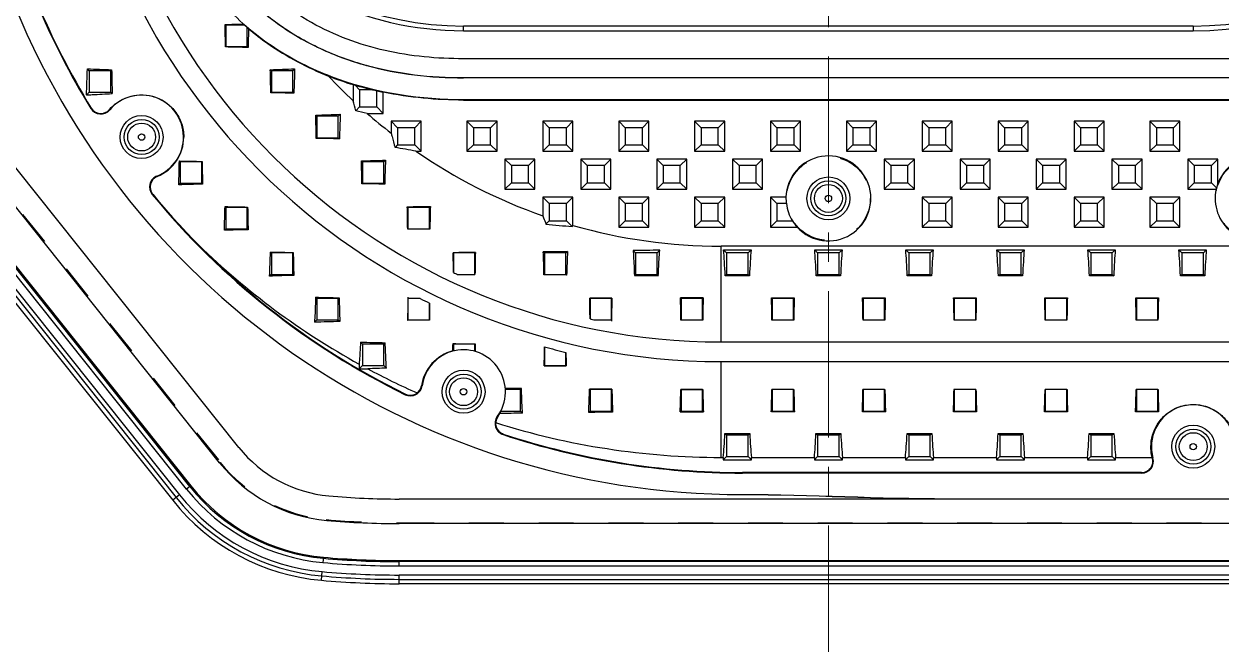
# Model space of a CAD drawing. Header units: millimetres. Extents: x -1495 to -116, y -3881 to 1305.
# Drawn here: x -683.4 to -627.4, y -1649.5 to -1620.5 of the extents above; entities that cross this region are included whole.
import ezdxf

# ---------------------------------------------------------------- set-up
doc = ezdxf.new("R2010")
doc.units = ezdxf.units.MM
doc.header["$LTSCALE"] = 16.335
doc.linetypes.add('CENTER', pattern=[0.6, 0.375, -0.075, 0.075, -0.075])
doc.linetypes.add('HIDDEN', pattern=[0.2, 0.1, -0.1])
doc.layers.get('0').update_dxf_attribs({"linetype": 'CONTINUOUS'})
doc.layers.add('center', color=1, linetype='CENTER', lineweight=9)
doc.layers.add('DEFAULT_2', color=8, linetype='HIDDEN')

msp = doc.modelspace()

# ---------------------------------------------------------------- linework, layer by layer
at = {"color": 7, "linetype": 'Continuous'}
for p, q in [((-673.962, -1620.558), (-673.993, -1620.527)), ((-673.962, -1620.558), (-673.962, -1621.563)), ((-673.079, -1620.558), (-673.962, -1620.558)), ((-628.659, -1620.6), (-662.829, -1620.6)), ((-628.659, -1620.6), (-628.659, -1620.801)), ((-672.957, -1621.563), (-672.957, -1620.663)), ((-662.829, -1620.82), (-662.829, -1620.801)), ((-662.829, -1620.82), (-628.659, -1620.82)), ((-673.962, -1621.563), (-673.979, -1621.58)), ((-673.962, -1621.563), (-672.957, -1621.563)), ((-672.957, -1621.563), (-672.917, -1621.603)), ((-662.829, -1622.131), (-662.829, -1622.124)), ((-610.409, -1622.131), (-662.829, -1622.131)), ((-680.358, -1622.69), (-680.446, -1622.602)), ((-680.358, -1622.69), (-680.358, -1623.695)), ((-679.353, -1622.69), (-680.358, -1622.69)), ((-679.353, -1622.69), (-679.307, -1622.645)), ((-679.353, -1623.695), (-679.353, -1622.69)), ((-671.83, -1622.69), (-671.877, -1622.643)), ((-671.83, -1622.69), (-671.83, -1623.695)), ((-670.825, -1622.69), (-671.83, -1622.69)), ((-670.825, -1622.69), (-670.738, -1622.603)), ((-670.825, -1623.695), (-670.825, -1622.69)), ((-667.997, -1623.341), (-667.997, -1624.097)), ((-667.696, -1623.58), (-667.91, -1623.365)), ((-662.829, -1623.031), (-662.829, -1623.024)), ((-611.925, -1623.031), (-662.829, -1623.031)), ((-690.97, -1623.938), (-676.131, -1642.539)), ((-675.798, -1642.273), (-690.637, -1623.672)), ((-675.641, -1642.148), (-690.48, -1623.547)), ((-690.441, -1623.516), (-675.602, -1642.117)), ((-673.356, -1640.325), (-686.688, -1623.613)), ((-680.358, -1623.695), (-680.489, -1623.827)), ((-680.358, -1623.695), (-679.353, -1623.695)), ((-679.353, -1623.695), (-679.284, -1623.764)), ((-671.83, -1623.695), (-671.856, -1623.721)), ((-671.83, -1623.695), (-670.825, -1623.695)), ((-670.825, -1623.695), (-670.773, -1623.747)), ((-667.696, -1623.58), (-667.696, -1624.384)), ((-667.086, -1623.58), (-667.696, -1623.58)), ((-666.892, -1624.384), (-666.892, -1623.625)), ((-666.59, -1624.685), (-666.59, -1623.697)), ((-691.127, -1624.063), (-676.288, -1642.664)), ((-674.25, -1641.038), (-687.581, -1624.327)), ((-680.264, -1624.44), (-680.287, -1624.454)), ((-679.413, -1624.509), (-679.397, -1624.523)), ((-667.696, -1624.384), (-667.878, -1624.566)), ((-667.696, -1624.384), (-666.892, -1624.384)), ((-666.892, -1624.384), (-666.59, -1624.685)), ((-662.829, -1624.064), (-662.829, -1624.036)), ((-662.829, -1624.036), (-613.455, -1624.036)), ((-662.829, -1624.064), (-613.455, -1624.064)), ((-669.698, -1624.822), (-669.751, -1624.769)), ((-669.698, -1624.822), (-669.698, -1625.827)), ((-668.693, -1624.822), (-669.698, -1624.822)), ((-668.693, -1624.822), (-668.601, -1624.73)), ((-668.693, -1625.827), (-668.693, -1624.822)), ((-667.347, -1624.685), (-666.59, -1624.685)), ((-666.221, -1625.055), (-666.221, -1625.612)), ((-665.919, -1625.356), (-666.221, -1625.055)), ((-664.814, -1625.055), (-666.221, -1625.055)), ((-665.115, -1625.356), (-664.814, -1625.055)), ((-664.814, -1626.462), (-664.814, -1625.055)), ((-662.668, -1625.055), (-662.668, -1626.462)), ((-662.366, -1625.356), (-662.668, -1625.055)), ((-661.261, -1625.055), (-662.668, -1625.055)), ((-661.562, -1625.356), (-661.261, -1625.055)), ((-661.261, -1626.462), (-661.261, -1625.055)), ((-659.114, -1625.055), (-659.114, -1626.462)), ((-658.813, -1625.356), (-659.114, -1625.055)), ((-657.707, -1625.055), (-659.114, -1625.055)), ((-658.009, -1625.356), (-657.707, -1625.055)), ((-657.707, -1626.462), (-657.707, -1625.055)), ((-655.561, -1625.055), (-655.561, -1626.462)), ((-654.154, -1625.055), (-655.561, -1625.055)), ((-655.26, -1625.356), (-655.561, -1625.055)), ((-654.456, -1625.356), (-654.154, -1625.055)), ((-654.154, -1626.462), (-654.154, -1625.055)), ((-652.008, -1625.055), (-652.008, -1626.462)), ((-650.601, -1625.055), (-652.008, -1625.055)), ((-651.707, -1625.356), (-652.008, -1625.055)), ((-650.903, -1625.356), (-650.601, -1625.055)), ((-650.601, -1626.462), (-650.601, -1625.055)), ((-648.455, -1625.055), (-648.455, -1626.462)), ((-647.048, -1625.055), (-648.455, -1625.055)), ((-648.153, -1625.356), (-648.455, -1625.055)), ((-647.349, -1625.356), (-647.048, -1625.055)), ((-647.048, -1626.462), (-647.048, -1625.055)), ((-644.902, -1625.055), (-644.902, -1626.462)), ((-643.495, -1625.055), (-644.902, -1625.055)), ((-644.6, -1625.356), (-644.902, -1625.055)), ((-643.796, -1625.356), (-643.495, -1625.055)), ((-643.495, -1626.462), (-643.495, -1625.055)), ((-641.348, -1625.055), (-641.348, -1626.462)), ((-639.941, -1625.055), (-641.348, -1625.055)), ((-641.047, -1625.356), (-641.348, -1625.055)), ((-640.243, -1625.356), (-639.941, -1625.055)), ((-639.941, -1626.462), (-639.941, -1625.055)), ((-637.795, -1625.055), (-637.795, -1626.462)), ((-636.388, -1625.055), (-637.795, -1625.055)), ((-637.494, -1625.356), (-637.795, -1625.055)), ((-636.69, -1625.356), (-636.388, -1625.055)), ((-636.388, -1626.462), (-636.388, -1625.055)), ((-634.242, -1625.055), (-634.242, -1626.462)), ((-632.835, -1625.055), (-634.242, -1625.055)), ((-633.94, -1625.356), (-634.242, -1625.055)), ((-633.136, -1625.356), (-632.835, -1625.055)), ((-632.835, -1626.462), (-632.835, -1625.055)), ((-630.689, -1625.055), (-630.689, -1626.462)), ((-629.282, -1625.055), (-630.689, -1625.055)), ((-630.387, -1625.356), (-630.689, -1625.055)), ((-629.583, -1625.356), (-629.282, -1625.055)), ((-629.282, -1626.462), (-629.282, -1625.055)), ((-665.919, -1625.356), (-665.919, -1626.16)), ((-665.115, -1625.356), (-665.919, -1625.356)), ((-665.115, -1626.16), (-665.115, -1625.356)), ((-662.366, -1625.356), (-662.366, -1626.16)), ((-661.562, -1625.356), (-662.366, -1625.356)), ((-661.562, -1626.16), (-661.562, -1625.356)), ((-658.813, -1625.356), (-658.813, -1626.16)), ((-658.009, -1625.356), (-658.813, -1625.356)), ((-658.009, -1626.16), (-658.009, -1625.356)), ((-655.26, -1625.356), (-655.26, -1626.16)), ((-654.456, -1625.356), (-655.26, -1625.356)), ((-654.456, -1626.16), (-654.456, -1625.356)), ((-651.707, -1625.356), (-651.707, -1626.16)), ((-650.903, -1625.356), (-651.707, -1625.356)), ((-650.903, -1626.16), (-650.903, -1625.356)), ((-648.153, -1625.356), (-648.153, -1626.16)), ((-647.349, -1625.356), (-648.153, -1625.356)), ((-647.349, -1626.16), (-647.349, -1625.356)), ((-644.6, -1625.356), (-644.6, -1626.16)), ((-643.796, -1625.356), (-644.6, -1625.356)), ((-643.796, -1626.16), (-643.796, -1625.356)), ((-641.047, -1625.356), (-641.047, -1626.16)), ((-640.243, -1625.356), (-641.047, -1625.356)), ((-640.243, -1626.16), (-640.243, -1625.356)), ((-637.494, -1625.356), (-637.494, -1626.16)), ((-636.69, -1625.356), (-637.494, -1625.356)), ((-636.69, -1626.16), (-636.69, -1625.356)), ((-633.94, -1625.356), (-633.94, -1626.16)), ((-633.136, -1625.356), (-633.94, -1625.356)), ((-633.136, -1626.16), (-633.136, -1625.356)), ((-630.387, -1625.356), (-630.387, -1626.16)), ((-629.583, -1625.356), (-630.387, -1625.356)), ((-629.583, -1626.16), (-629.583, -1625.356)), ((-669.698, -1625.827), (-669.726, -1625.855)), ((-669.698, -1625.827), (-668.693, -1625.827)), ((-668.693, -1625.827), (-668.642, -1625.878)), ((-665.919, -1626.16), (-666.039, -1626.28)), ((-665.919, -1626.16), (-665.115, -1626.16)), ((-665.115, -1626.16), (-664.814, -1626.462)), ((-662.366, -1626.16), (-662.668, -1626.462)), ((-662.366, -1626.16), (-661.562, -1626.16)), ((-661.562, -1626.16), (-661.261, -1626.462)), ((-658.813, -1626.16), (-659.114, -1626.462)), ((-658.813, -1626.16), (-658.009, -1626.16)), ((-658.009, -1626.16), (-657.707, -1626.462)), ((-655.26, -1626.16), (-655.561, -1626.462)), ((-655.26, -1626.16), (-654.456, -1626.16)), ((-654.456, -1626.16), (-654.154, -1626.462)), ((-651.707, -1626.16), (-652.008, -1626.462)), ((-651.707, -1626.16), (-650.903, -1626.16)), ((-650.903, -1626.16), (-650.601, -1626.462)), ((-648.153, -1626.16), (-648.455, -1626.462)), ((-648.153, -1626.16), (-647.349, -1626.16)), ((-647.349, -1626.16), (-647.048, -1626.462)), ((-644.6, -1626.16), (-644.902, -1626.462)), ((-644.6, -1626.16), (-643.796, -1626.16)), ((-643.796, -1626.16), (-643.495, -1626.462)), ((-641.047, -1626.16), (-641.348, -1626.462)), ((-641.047, -1626.16), (-640.243, -1626.16)), ((-640.243, -1626.16), (-639.941, -1626.462)), ((-637.494, -1626.16), (-637.795, -1626.462)), ((-637.494, -1626.16), (-636.69, -1626.16)), ((-636.69, -1626.16), (-636.388, -1626.462)), ((-633.94, -1626.16), (-634.242, -1626.462)), ((-633.94, -1626.16), (-633.136, -1626.16)), ((-633.136, -1626.16), (-632.835, -1626.462)), ((-630.387, -1626.16), (-630.689, -1626.462)), ((-630.387, -1626.16), (-629.583, -1626.16)), ((-629.583, -1626.16), (-629.282, -1626.462)), ((-665.059, -1626.462), (-664.814, -1626.462)), ((-662.668, -1626.462), (-661.261, -1626.462)), ((-659.114, -1626.462), (-657.707, -1626.462)), ((-655.561, -1626.462), (-654.154, -1626.462)), ((-652.008, -1626.462), (-650.601, -1626.462)), ((-648.455, -1626.462), (-647.048, -1626.462)), ((-644.902, -1626.462), (-643.495, -1626.462)), ((-641.348, -1626.462), (-639.941, -1626.462)), ((-637.795, -1626.462), (-636.388, -1626.462)), ((-634.242, -1626.462), (-632.835, -1626.462)), ((-630.689, -1626.462), (-629.282, -1626.462)), ((-676.094, -1626.954), (-676.135, -1626.913)), ((-676.094, -1626.954), (-676.094, -1627.959)), ((-675.089, -1626.954), (-676.094, -1626.954)), ((-675.089, -1626.954), (-675.069, -1626.935)), ((-675.089, -1627.959), (-675.089, -1626.954)), ((-667.566, -1626.954), (-667.612, -1626.908)), ((-667.566, -1626.954), (-667.566, -1627.959)), ((-666.561, -1626.954), (-667.566, -1626.954)), ((-666.561, -1626.954), (-666.485, -1626.878)), ((-666.561, -1627.959), (-666.561, -1626.954)), ((-660.891, -1626.831), (-660.891, -1628.238)), ((-660.59, -1627.133), (-660.891, -1626.831)), ((-659.484, -1626.831), (-660.891, -1626.831)), ((-660.59, -1627.133), (-660.59, -1627.937)), ((-659.786, -1627.133), (-660.59, -1627.133)), ((-659.786, -1627.133), (-659.484, -1626.831)), ((-659.786, -1627.937), (-659.786, -1627.133)), ((-659.484, -1628.238), (-659.484, -1626.831)), ((-657.338, -1626.831), (-657.338, -1628.238)), ((-657.036, -1627.133), (-657.338, -1626.831)), ((-655.931, -1626.831), (-657.338, -1626.831)), ((-657.036, -1627.133), (-657.036, -1627.937)), ((-656.232, -1627.133), (-657.036, -1627.133)), ((-656.232, -1627.133), (-655.931, -1626.831)), ((-656.232, -1627.937), (-656.232, -1627.133)), ((-655.931, -1628.238), (-655.931, -1626.831)), ((-653.785, -1626.831), (-653.785, -1628.238)), ((-652.378, -1626.831), (-653.785, -1626.831)), ((-653.483, -1627.133), (-653.785, -1626.831)), ((-653.483, -1627.133), (-653.483, -1627.937)), ((-652.679, -1627.133), (-653.483, -1627.133)), ((-652.679, -1627.133), (-652.378, -1626.831)), ((-652.679, -1627.937), (-652.679, -1627.133)), ((-652.378, -1628.238), (-652.378, -1626.831)), ((-650.231, -1626.831), (-650.231, -1628.238)), ((-648.824, -1626.831), (-650.231, -1626.831)), ((-649.93, -1627.133), (-650.231, -1626.831)), ((-649.93, -1627.133), (-649.93, -1627.937)), ((-649.126, -1627.133), (-649.93, -1627.133)), ((-649.126, -1627.133), (-648.824, -1626.831)), ((-649.126, -1627.937), (-649.126, -1627.133)), ((-648.824, -1628.238), (-648.824, -1626.831)), ((-643.125, -1626.831), (-643.125, -1628.238)), ((-641.718, -1626.831), (-643.125, -1626.831)), ((-642.824, -1627.133), (-643.125, -1626.831)), ((-642.824, -1627.133), (-642.824, -1627.937)), ((-642.02, -1627.133), (-642.824, -1627.133)), ((-642.02, -1627.133), (-641.718, -1626.831)), ((-642.02, -1627.937), (-642.02, -1627.133)), ((-641.718, -1628.238), (-641.718, -1626.831)), ((-639.572, -1626.831), (-639.572, -1628.238)), ((-638.165, -1626.831), (-639.572, -1626.831)), ((-639.27, -1627.133), (-639.572, -1626.831)), ((-639.27, -1627.133), (-639.27, -1627.937)), ((-638.466, -1627.133), (-639.27, -1627.133)), ((-638.466, -1627.133), (-638.165, -1626.831)), ((-638.466, -1627.937), (-638.466, -1627.133)), ((-638.165, -1628.238), (-638.165, -1626.831)), ((-636.019, -1626.831), (-636.019, -1628.238)), ((-634.612, -1626.831), (-636.019, -1626.831)), ((-635.717, -1627.133), (-636.019, -1626.831)), ((-635.717, -1627.133), (-635.717, -1627.937)), ((-634.913, -1627.133), (-635.717, -1627.133)), ((-634.913, -1627.133), (-634.612, -1626.831)), ((-634.913, -1627.937), (-634.913, -1627.133)), ((-634.612, -1628.238), (-634.612, -1626.831)), ((-632.465, -1626.831), (-632.465, -1628.238)), ((-631.058, -1626.831), (-632.465, -1626.831)), ((-632.164, -1627.133), (-632.465, -1626.831)), ((-632.164, -1627.133), (-632.164, -1627.937)), ((-631.36, -1627.133), (-632.164, -1627.133)), ((-631.36, -1627.133), (-631.058, -1626.831)), ((-631.36, -1627.937), (-631.36, -1627.133)), ((-631.058, -1628.238), (-631.058, -1626.831)), ((-628.912, -1626.831), (-628.912, -1628.238)), ((-627.505, -1626.831), (-628.912, -1626.831)), ((-628.611, -1627.133), (-628.912, -1626.831)), ((-628.611, -1627.133), (-628.611, -1627.937)), ((-627.807, -1627.133), (-628.611, -1627.133)), ((-627.807, -1627.133), (-627.505, -1626.831)), ((-627.807, -1627.937), (-627.807, -1627.133)), ((-627.505, -1627.964), (-627.505, -1626.831)), ((-677.186, -1627.619), (-677.178, -1627.638)), ((-677.409, -1628.483), (-677.388, -1628.465)), ((-676.094, -1627.959), (-676.165, -1628.03)), ((-676.094, -1627.959), (-675.089, -1627.959)), ((-675.089, -1627.959), (-675.051, -1627.997)), ((-667.566, -1627.959), (-667.588, -1627.981)), ((-667.566, -1627.959), (-666.561, -1627.959)), ((-666.561, -1627.959), (-666.522, -1627.998)), ((-660.59, -1627.937), (-660.891, -1628.238)), ((-660.891, -1628.238), (-659.484, -1628.238)), ((-660.59, -1627.937), (-659.786, -1627.937)), ((-659.786, -1627.937), (-659.484, -1628.238)), ((-657.036, -1627.937), (-657.338, -1628.238)), ((-657.338, -1628.238), (-655.931, -1628.238)), ((-657.036, -1627.937), (-656.232, -1627.937)), ((-656.232, -1627.937), (-655.931, -1628.238)), ((-653.483, -1627.937), (-653.785, -1628.238)), ((-653.785, -1628.238), (-652.378, -1628.238)), ((-653.483, -1627.937), (-652.679, -1627.937)), ((-652.679, -1627.937), (-652.378, -1628.238)), ((-649.93, -1627.937), (-650.231, -1628.238)), ((-650.231, -1628.238), (-648.824, -1628.238)), ((-649.93, -1627.937), (-649.126, -1627.937)), ((-649.126, -1627.937), (-648.824, -1628.238)), ((-642.824, -1627.937), (-643.125, -1628.238)), ((-643.125, -1628.238), (-641.718, -1628.238)), ((-642.824, -1627.937), (-642.02, -1627.937)), ((-642.02, -1627.937), (-641.718, -1628.238)), ((-639.27, -1627.937), (-639.572, -1628.238)), ((-639.572, -1628.238), (-638.165, -1628.238)), ((-639.27, -1627.937), (-638.466, -1627.937)), ((-638.466, -1627.937), (-638.165, -1628.238)), ((-635.717, -1627.937), (-636.019, -1628.238)), ((-636.019, -1628.238), (-634.612, -1628.238)), ((-635.717, -1627.937), (-634.913, -1627.937)), ((-634.913, -1627.937), (-634.612, -1628.238)), ((-632.164, -1627.937), (-632.465, -1628.238)), ((-632.465, -1628.238), (-631.058, -1628.238)), ((-632.164, -1627.937), (-631.36, -1627.937)), ((-631.36, -1627.937), (-631.058, -1628.238)), ((-628.611, -1627.937), (-628.912, -1628.238)), ((-628.912, -1628.238), (-627.587, -1628.238)), ((-628.611, -1627.937), (-627.807, -1627.937)), ((-627.807, -1627.937), (-627.57, -1628.174)), ((-664.429, -1629.086), (-664.38, -1629.037)), ((-659.114, -1628.608), (-659.114, -1629.481)), ((-658.813, -1628.909), (-659.114, -1628.608)), ((-657.707, -1628.608), (-659.114, -1628.608)), ((-658.813, -1628.909), (-658.813, -1629.713)), ((-658.009, -1628.909), (-658.813, -1628.909)), ((-658.009, -1628.909), (-657.707, -1628.608)), ((-658.009, -1629.713), (-658.009, -1628.909)), ((-657.707, -1629.929), (-657.707, -1628.608)), ((-655.561, -1628.608), (-655.561, -1630.015)), ((-655.26, -1628.909), (-655.561, -1628.608)), ((-654.154, -1628.608), (-655.561, -1628.608)), ((-655.26, -1628.909), (-655.26, -1629.713)), ((-654.456, -1628.909), (-655.26, -1628.909)), ((-654.456, -1628.909), (-654.154, -1628.608)), ((-654.456, -1629.713), (-654.456, -1628.909)), ((-654.154, -1630.015), (-654.154, -1628.608)), ((-652.008, -1628.608), (-652.008, -1630.015)), ((-650.601, -1628.608), (-652.008, -1628.608)), ((-651.707, -1628.909), (-652.008, -1628.608)), ((-651.707, -1628.909), (-651.707, -1629.713)), ((-650.903, -1628.909), (-651.707, -1628.909)), ((-650.903, -1628.909), (-650.601, -1628.608)), ((-650.903, -1629.713), (-650.903, -1628.909)), ((-650.601, -1630.015), (-650.601, -1628.608)), ((-648.455, -1628.608), (-648.455, -1630.015)), ((-647.732, -1628.608), (-648.455, -1628.608)), ((-648.153, -1628.909), (-648.455, -1628.608)), ((-648.153, -1628.909), (-648.153, -1629.713)), ((-647.711, -1628.909), (-648.153, -1628.909)), ((-641.348, -1628.608), (-641.348, -1630.015)), ((-639.941, -1628.608), (-641.348, -1628.608)), ((-641.047, -1628.909), (-641.348, -1628.608)), ((-641.047, -1628.909), (-641.047, -1629.713)), ((-640.243, -1628.909), (-641.047, -1628.909)), ((-640.243, -1628.909), (-639.941, -1628.608)), ((-640.243, -1629.713), (-640.243, -1628.909)), ((-639.941, -1630.015), (-639.941, -1628.608)), ((-637.795, -1628.608), (-637.795, -1630.015)), ((-636.388, -1628.608), (-637.795, -1628.608)), ((-637.494, -1628.909), (-637.795, -1628.608)), ((-637.494, -1628.909), (-637.494, -1629.713)), ((-636.69, -1628.909), (-637.494, -1628.909)), ((-636.69, -1628.909), (-636.388, -1628.608)), ((-636.69, -1629.713), (-636.69, -1628.909)), ((-636.388, -1630.015), (-636.388, -1628.608)), ((-634.242, -1628.608), (-634.242, -1630.015)), ((-632.835, -1628.608), (-634.242, -1628.608)), ((-633.94, -1628.909), (-634.242, -1628.608)), ((-633.94, -1628.909), (-633.94, -1629.713)), ((-633.136, -1628.909), (-633.94, -1628.909)), ((-633.136, -1628.909), (-632.835, -1628.608)), ((-633.136, -1629.713), (-633.136, -1628.909)), ((-632.835, -1630.015), (-632.835, -1628.608)), ((-630.689, -1628.608), (-630.689, -1630.015)), ((-629.282, -1628.608), (-630.689, -1628.608)), ((-630.387, -1628.909), (-630.689, -1628.608)), ((-630.387, -1628.909), (-630.387, -1629.713)), ((-629.583, -1628.909), (-630.387, -1628.909)), ((-629.583, -1628.909), (-629.282, -1628.608)), ((-629.583, -1629.713), (-629.583, -1628.909)), ((-629.282, -1630.015), (-629.282, -1628.608)), ((-687.004, -1629.563), (-676.449, -1642.793)), ((-673.962, -1629.086), (-673.999, -1629.049)), ((-673.962, -1629.086), (-673.962, -1630.091)), ((-672.957, -1629.086), (-673.962, -1629.086)), ((-672.957, -1629.086), (-672.939, -1629.068)), ((-672.957, -1630.091), (-672.957, -1629.086)), ((-665.434, -1629.086), (-665.464, -1629.056)), ((-665.434, -1629.086), (-665.434, -1630.091)), ((-664.429, -1629.086), (-665.434, -1629.086)), ((-664.429, -1630.091), (-664.429, -1629.086)), ((-673.962, -1630.091), (-674.03, -1630.159)), ((-673.962, -1630.091), (-672.957, -1630.091)), ((-672.957, -1630.091), (-672.918, -1630.129)), ((-665.434, -1630.091), (-665.444, -1630.101)), ((-665.434, -1630.091), (-664.429, -1630.091)), ((-664.429, -1630.091), (-664.409, -1630.111)), ((-658.813, -1629.713), (-658.971, -1629.872)), ((-658.813, -1629.713), (-658.009, -1629.713)), ((-658.009, -1629.713), (-657.737, -1629.985)), ((-655.26, -1629.713), (-655.561, -1630.015)), ((-655.561, -1630.015), (-654.154, -1630.015)), ((-655.26, -1629.713), (-654.456, -1629.713)), ((-654.456, -1629.713), (-654.154, -1630.015)), ((-651.707, -1629.713), (-652.008, -1630.015)), ((-652.008, -1630.015), (-650.601, -1630.015)), ((-651.707, -1629.713), (-650.903, -1629.713)), ((-650.903, -1629.713), (-650.601, -1630.015)), ((-648.153, -1629.713), (-648.455, -1630.015)), ((-648.455, -1630.015), (-647.206, -1630.015)), ((-648.153, -1629.713), (-647.427, -1629.713)), ((-641.047, -1629.713), (-641.348, -1630.015)), ((-641.348, -1630.015), (-639.941, -1630.015)), ((-641.047, -1629.713), (-640.243, -1629.713)), ((-640.243, -1629.713), (-639.941, -1630.015)), ((-637.494, -1629.713), (-637.795, -1630.015)), ((-637.795, -1630.015), (-636.388, -1630.015)), ((-637.494, -1629.713), (-636.69, -1629.713)), ((-636.69, -1629.713), (-636.388, -1630.015)), ((-633.94, -1629.713), (-634.242, -1630.015)), ((-634.242, -1630.015), (-632.835, -1630.015)), ((-633.94, -1629.713), (-633.136, -1629.713)), ((-633.136, -1629.713), (-632.835, -1630.015)), ((-630.387, -1629.713), (-630.689, -1630.015)), ((-630.689, -1630.015), (-629.282, -1630.015)), ((-630.387, -1629.713), (-629.583, -1629.713)), ((-629.583, -1629.713), (-629.282, -1630.015)), ((-671.83, -1631.218), (-671.872, -1631.176)), ((-671.83, -1631.218), (-671.83, -1632.223)), ((-670.825, -1631.218), (-671.83, -1631.218)), ((-670.825, -1631.218), (-670.802, -1631.195)), ((-670.825, -1632.223), (-670.825, -1631.218)), ((-663.302, -1631.218), (-663.313, -1631.207)), ((-663.302, -1631.218), (-663.302, -1632.135)), ((-662.297, -1631.218), (-663.302, -1631.218)), ((-662.297, -1631.218), (-662.277, -1631.198)), ((-662.297, -1632.223), (-662.297, -1631.218)), ((-657.96, -1631.145), (-659.096, -1631.16)), ((-659.038, -1631.218), (-659.096, -1631.16)), ((-659.038, -1631.218), (-659.038, -1632.223)), ((-658.033, -1631.218), (-659.038, -1631.218)), ((-658.033, -1631.218), (-657.96, -1631.145)), ((-658.033, -1632.223), (-658.033, -1631.218)), ((-654.774, -1631.218), (-654.887, -1631.105)), ((-654.774, -1631.218), (-654.774, -1632.223)), ((-653.769, -1631.218), (-654.774, -1631.218)), ((-653.769, -1631.218), (-653.644, -1631.092)), ((-653.769, -1632.223), (-653.769, -1631.218)), ((-650.769, -1635.387), (-650.769, -1630.903)), ((-620.756, -1630.903), (-650.769, -1630.903)), ((-650.65, -1631.078), (-649.366, -1631.078)), ((-650.511, -1631.218), (-650.65, -1631.078)), ((-650.511, -1631.218), (-650.511, -1632.223)), ((-649.506, -1631.218), (-650.511, -1631.218)), ((-649.506, -1631.218), (-649.366, -1631.078)), ((-649.506, -1632.223), (-649.506, -1631.218)), ((-646.386, -1631.078), (-645.102, -1631.078)), ((-646.247, -1631.218), (-646.386, -1631.078)), ((-646.247, -1631.218), (-646.247, -1632.223)), ((-645.242, -1631.218), (-646.247, -1631.218)), ((-645.242, -1631.218), (-645.102, -1631.078)), ((-645.242, -1632.223), (-645.242, -1631.218)), ((-642.122, -1631.078), (-640.838, -1631.078)), ((-641.983, -1631.218), (-642.122, -1631.078)), ((-641.983, -1631.218), (-641.983, -1632.223)), ((-640.978, -1631.218), (-641.983, -1631.218)), ((-640.978, -1631.218), (-640.838, -1631.078)), ((-640.978, -1632.223), (-640.978, -1631.218)), ((-637.858, -1631.078), (-636.574, -1631.078)), ((-637.719, -1631.218), (-637.858, -1631.078)), ((-637.719, -1631.218), (-637.719, -1632.223)), ((-636.714, -1631.218), (-637.719, -1631.218)), ((-636.714, -1631.218), (-636.574, -1631.078)), ((-636.714, -1632.223), (-636.714, -1631.218)), ((-633.595, -1631.078), (-632.311, -1631.078)), ((-633.455, -1631.218), (-633.595, -1631.078)), ((-633.455, -1631.218), (-633.455, -1632.223)), ((-632.45, -1631.218), (-633.455, -1631.218)), ((-632.45, -1631.218), (-632.311, -1631.078)), ((-632.45, -1632.223), (-632.45, -1631.218)), ((-629.331, -1631.078), (-628.047, -1631.078)), ((-629.191, -1631.218), (-629.331, -1631.078)), ((-629.191, -1631.218), (-629.191, -1632.223)), ((-628.186, -1631.218), (-629.191, -1631.218)), ((-628.186, -1631.218), (-628.047, -1631.078)), ((-628.186, -1632.223), (-628.186, -1631.218)), ((-671.83, -1632.223), (-671.909, -1632.302)), ((-671.83, -1632.223), (-670.825, -1632.223)), ((-670.825, -1632.223), (-670.777, -1632.271)), ((-663.116, -1632.223), (-662.297, -1632.223)), ((-662.297, -1632.223), (-662.294, -1632.226)), ((-659.038, -1632.223), (-659.062, -1632.247)), ((-658.001, -1632.255), (-659.062, -1632.247)), ((-659.038, -1632.223), (-658.033, -1632.223)), ((-658.033, -1632.223), (-658.001, -1632.255)), ((-654.774, -1632.223), (-654.828, -1632.276)), ((-654.774, -1632.223), (-653.769, -1632.223)), ((-653.769, -1632.223), (-653.71, -1632.282)), ((-650.511, -1632.223), (-650.576, -1632.289)), ((-649.44, -1632.289), (-650.576, -1632.289)), ((-650.511, -1632.223), (-649.506, -1632.223)), ((-649.506, -1632.223), (-649.44, -1632.289)), ((-646.247, -1632.223), (-646.313, -1632.289)), ((-645.176, -1632.289), (-646.313, -1632.289)), ((-646.247, -1632.223), (-645.242, -1632.223)), ((-645.242, -1632.223), (-645.176, -1632.289)), ((-641.983, -1632.223), (-642.049, -1632.289)), ((-640.912, -1632.289), (-642.049, -1632.289)), ((-641.983, -1632.223), (-640.978, -1632.223)), ((-640.978, -1632.223), (-640.912, -1632.289)), ((-637.719, -1632.223), (-637.785, -1632.289)), ((-636.648, -1632.289), (-637.785, -1632.289)), ((-637.719, -1632.223), (-636.714, -1632.223)), ((-636.714, -1632.223), (-636.648, -1632.289)), ((-633.455, -1632.223), (-633.521, -1632.289)), ((-632.384, -1632.289), (-633.521, -1632.289)), ((-633.455, -1632.223), (-632.45, -1632.223)), ((-632.45, -1632.223), (-632.384, -1632.289)), ((-629.191, -1632.223), (-629.257, -1632.289)), ((-628.12, -1632.289), (-629.257, -1632.289)), ((-629.191, -1632.223), (-628.186, -1632.223)), ((-628.186, -1632.223), (-628.12, -1632.289)), ((-669.698, -1633.35), (-669.755, -1633.293)), ((-669.698, -1633.35), (-669.698, -1634.355)), ((-668.693, -1633.35), (-669.698, -1633.35)), ((-668.693, -1633.35), (-668.657, -1633.314)), ((-668.693, -1634.355), (-668.693, -1633.35)), ((-665.434, -1633.35), (-665.434, -1634.355)), ((-664.86, -1633.35), (-665.434, -1633.35)), ((-655.884, -1633.332), (-656.919, -1633.337)), ((-656.906, -1633.35), (-656.919, -1633.337)), ((-656.906, -1633.35), (-656.906, -1634.304)), ((-655.901, -1633.35), (-656.906, -1633.35)), ((-655.901, -1633.35), (-655.884, -1633.332)), ((-655.901, -1634.355), (-655.901, -1633.35)), ((-652.642, -1633.35), (-652.67, -1633.322)), ((-652.642, -1633.35), (-652.642, -1634.355)), ((-651.637, -1633.35), (-652.642, -1633.35)), ((-651.637, -1633.35), (-651.609, -1633.321)), ((-651.637, -1634.355), (-651.637, -1633.35)), ((-648.408, -1633.321), (-647.344, -1633.321)), ((-648.379, -1633.35), (-648.408, -1633.321)), ((-648.379, -1633.35), (-648.379, -1634.355)), ((-647.374, -1633.35), (-648.379, -1633.35)), ((-647.374, -1633.35), (-647.344, -1633.321)), ((-647.374, -1634.355), (-647.374, -1633.35)), ((-644.144, -1633.321), (-643.081, -1633.321)), ((-644.115, -1633.35), (-644.144, -1633.321)), ((-644.115, -1633.35), (-644.115, -1634.355)), ((-643.11, -1633.35), (-644.115, -1633.35)), ((-643.11, -1633.35), (-643.081, -1633.321)), ((-643.11, -1634.355), (-643.11, -1633.35)), ((-639.88, -1633.321), (-638.817, -1633.321)), ((-639.851, -1633.35), (-639.88, -1633.321)), ((-639.851, -1633.35), (-639.851, -1634.355)), ((-638.846, -1633.35), (-639.851, -1633.35)), ((-638.846, -1633.35), (-638.817, -1633.321)), ((-638.846, -1634.355), (-638.846, -1633.35)), ((-635.616, -1633.321), (-634.553, -1633.321)), ((-635.587, -1633.35), (-635.616, -1633.321)), ((-635.587, -1633.35), (-635.587, -1634.355)), ((-634.582, -1633.35), (-635.587, -1633.35)), ((-634.582, -1633.35), (-634.553, -1633.321)), ((-634.582, -1634.355), (-634.582, -1633.35)), ((-631.352, -1633.321), (-630.289, -1633.321)), ((-631.323, -1633.35), (-631.352, -1633.321)), ((-631.323, -1633.35), (-631.323, -1634.355)), ((-630.318, -1633.35), (-631.323, -1633.35)), ((-630.318, -1633.35), (-630.289, -1633.321)), ((-630.318, -1634.355), (-630.318, -1633.35)), ((-664.429, -1634.355), (-664.429, -1633.565)), ((-669.698, -1634.355), (-669.807, -1634.464)), ((-669.698, -1634.355), (-668.693, -1634.355)), ((-668.693, -1634.355), (-668.621, -1634.426)), ((-665.434, -1634.355), (-665.452, -1634.373)), ((-665.434, -1634.355), (-664.429, -1634.355)), ((-664.429, -1634.355), (-664.42, -1634.364)), ((-656.666, -1634.355), (-655.901, -1634.355)), ((-652.642, -1634.355), (-652.649, -1634.361)), ((-651.631, -1634.362), (-652.649, -1634.361)), ((-652.642, -1634.355), (-651.637, -1634.355)), ((-651.637, -1634.355), (-651.631, -1634.362)), ((-648.379, -1634.355), (-648.386, -1634.362)), ((-647.366, -1634.362), (-648.386, -1634.362)), ((-647.374, -1634.355), (-647.366, -1634.362)), ((-644.115, -1634.355), (-644.122, -1634.362)), ((-643.103, -1634.362), (-644.122, -1634.362)), ((-643.11, -1634.355), (-643.103, -1634.362)), ((-639.851, -1634.355), (-639.858, -1634.362)), ((-638.839, -1634.362), (-639.858, -1634.362)), ((-638.846, -1634.355), (-638.839, -1634.362)), ((-635.587, -1634.355), (-635.594, -1634.362)), ((-634.575, -1634.362), (-635.594, -1634.362)), ((-634.582, -1634.355), (-634.575, -1634.362)), ((-631.323, -1634.355), (-631.33, -1634.362)), ((-630.311, -1634.362), (-631.33, -1634.362)), ((-630.318, -1634.355), (-630.311, -1634.362)), ((-667.566, -1635.482), (-667.655, -1635.393)), ((-667.566, -1635.482), (-667.566, -1636.487)), ((-666.561, -1635.482), (-667.566, -1635.482)), ((-666.561, -1635.482), (-666.498, -1635.419)), ((-666.561, -1636.487), (-666.561, -1635.482)), ((-663.302, -1635.482), (-663.322, -1635.462)), ((-663.302, -1635.482), (-663.302, -1635.798)), ((-662.297, -1635.482), (-663.302, -1635.482)), ((-662.297, -1635.482), (-662.285, -1635.47)), ((-662.297, -1635.814), (-662.297, -1635.482)), ((-659.038, -1635.611), (-659.038, -1636.487)), ((-624.137, -1635.387), (-650.769, -1635.387)), ((-658.033, -1636.487), (-658.033, -1635.871)), ((-650.769, -1640.785), (-650.769, -1636.306)), ((-624.137, -1636.306), (-650.769, -1636.306)), ((-667.721, -1636.419), (-667.721, -1636.642)), ((-667.566, -1636.487), (-667.72, -1636.642)), ((-667.72, -1636.642), (-667.311, -1636.642)), ((-667.566, -1636.487), (-666.561, -1636.487)), ((-666.561, -1636.487), (-666.441, -1636.606)), ((-659.038, -1636.487), (-659.05, -1636.498)), ((-659.038, -1636.487), (-658.033, -1636.487)), ((-658.033, -1636.487), (-658.026, -1636.494)), ((-664.794, -1637.43), (-664.771, -1637.434)), ((-665.547, -1637.826), (-665.56, -1637.851)), ((-660.165, -1637.614), (-660.861, -1637.614)), ((-660.165, -1637.614), (-660.119, -1637.567)), ((-660.165, -1638.619), (-660.165, -1637.614)), ((-656.906, -1637.614), (-656.931, -1637.589)), ((-656.906, -1637.614), (-656.906, -1638.619)), ((-655.901, -1637.614), (-656.906, -1637.614)), ((-655.901, -1637.614), (-655.881, -1637.594)), ((-655.901, -1638.619), (-655.901, -1637.614)), ((-652.642, -1637.614), (-652.655, -1637.601)), ((-652.655, -1637.601), (-651.626, -1637.602)), ((-652.642, -1637.614), (-652.642, -1638.619)), ((-651.637, -1637.614), (-652.642, -1637.614)), ((-651.637, -1637.614), (-651.626, -1637.602)), ((-651.637, -1638.619), (-651.637, -1637.614)), ((-648.379, -1637.614), (-648.39, -1637.602)), ((-648.379, -1637.614), (-648.379, -1638.619)), ((-647.374, -1637.614), (-648.379, -1637.614)), ((-647.374, -1637.614), (-647.362, -1637.602)), ((-647.374, -1638.619), (-647.374, -1637.614)), ((-644.115, -1637.614), (-644.126, -1637.602)), ((-644.115, -1637.614), (-644.115, -1638.619)), ((-643.11, -1637.614), (-644.115, -1637.614)), ((-643.11, -1637.614), (-643.098, -1637.602)), ((-643.11, -1638.619), (-643.11, -1637.614)), ((-639.851, -1637.614), (-639.863, -1637.602)), ((-639.851, -1637.614), (-639.851, -1638.619)), ((-638.846, -1637.614), (-639.851, -1637.614)), ((-638.846, -1637.614), (-638.834, -1637.602)), ((-638.846, -1638.619), (-638.846, -1637.614)), ((-635.587, -1637.614), (-635.599, -1637.602)), ((-634.582, -1637.614), (-635.587, -1637.614)), ((-635.587, -1637.614), (-635.587, -1638.619)), ((-634.582, -1637.614), (-634.57, -1637.602)), ((-634.582, -1638.619), (-634.582, -1637.614)), ((-631.323, -1637.614), (-631.335, -1637.602)), ((-630.318, -1637.614), (-631.323, -1637.614)), ((-631.323, -1637.614), (-631.323, -1638.619)), ((-630.318, -1637.614), (-630.306, -1637.602)), ((-630.318, -1638.619), (-630.318, -1637.614)), ((-661.248, -1638.871), (-661.228, -1638.886)), ((-661.081, -1638.619), (-660.165, -1638.619)), ((-660.165, -1638.619), (-660.068, -1638.715)), ((-656.906, -1638.619), (-656.966, -1638.678)), ((-656.906, -1638.619), (-655.901, -1638.619)), ((-655.901, -1638.619), (-655.849, -1638.671)), ((-652.642, -1638.619), (-652.682, -1638.658)), ((-652.642, -1638.619), (-651.637, -1638.619)), ((-651.637, -1638.619), (-651.599, -1638.657)), ((-648.379, -1638.619), (-648.416, -1638.656)), ((-647.336, -1638.656), (-648.416, -1638.656)), ((-648.379, -1638.619), (-647.374, -1638.619)), ((-647.374, -1638.619), (-647.336, -1638.656)), ((-644.115, -1638.619), (-644.153, -1638.656)), ((-643.072, -1638.656), (-644.153, -1638.656)), ((-644.115, -1638.619), (-643.11, -1638.619)), ((-643.11, -1638.619), (-643.072, -1638.656)), ((-639.851, -1638.619), (-639.889, -1638.656)), ((-638.808, -1638.656), (-639.889, -1638.656)), ((-639.851, -1638.619), (-638.846, -1638.619)), ((-638.846, -1638.619), (-638.808, -1638.656)), ((-635.587, -1638.619), (-635.625, -1638.656)), ((-634.544, -1638.656), (-635.625, -1638.656)), ((-635.587, -1638.619), (-634.582, -1638.619)), ((-634.582, -1638.619), (-634.544, -1638.656)), ((-631.323, -1638.619), (-631.361, -1638.656)), ((-630.28, -1638.656), (-631.361, -1638.656)), ((-631.323, -1638.619), (-630.318, -1638.619)), ((-630.318, -1638.619), (-630.28, -1638.656)), ((-650.589, -1639.667), (-649.427, -1639.667)), ((-650.511, -1639.746), (-650.589, -1639.667)), ((-649.506, -1639.746), (-649.427, -1639.667)), ((-646.325, -1639.667), (-645.163, -1639.667)), ((-646.247, -1639.746), (-646.325, -1639.667)), ((-645.242, -1639.746), (-645.163, -1639.667)), ((-642.061, -1639.667), (-640.899, -1639.667)), ((-641.983, -1639.746), (-642.061, -1639.667)), ((-640.978, -1639.746), (-640.899, -1639.667)), ((-637.798, -1639.667), (-636.635, -1639.667)), ((-637.719, -1639.746), (-637.798, -1639.667)), ((-636.714, -1639.746), (-636.635, -1639.667)), ((-633.534, -1639.667), (-632.371, -1639.667)), ((-633.455, -1639.746), (-633.534, -1639.667)), ((-632.45, -1639.746), (-632.371, -1639.667)), ((-660.976, -1639.721), (-660.967, -1639.695)), ((-650.511, -1639.746), (-650.511, -1640.751)), ((-649.506, -1639.746), (-650.511, -1639.746)), ((-649.506, -1640.751), (-649.506, -1639.746)), ((-646.247, -1639.746), (-646.247, -1640.751)), ((-645.242, -1639.746), (-646.247, -1639.746)), ((-645.242, -1640.751), (-645.242, -1639.746)), ((-641.983, -1639.746), (-641.983, -1640.751)), ((-640.978, -1639.746), (-641.983, -1639.746)), ((-640.978, -1640.751), (-640.978, -1639.746)), ((-637.719, -1639.746), (-637.719, -1640.751)), ((-636.714, -1639.746), (-637.719, -1639.746)), ((-636.714, -1640.751), (-636.714, -1639.746)), ((-632.45, -1639.746), (-633.455, -1639.746)), ((-633.455, -1639.746), (-633.455, -1640.751)), ((-632.45, -1640.751), (-632.45, -1639.746)), ((-673.351, -1640.321), (-673.356, -1640.325)), ((-650.769, -1640.785), (-650.666, -1640.785)), ((-650.511, -1640.751), (-650.666, -1640.906)), ((-650.666, -1640.785), (-650.666, -1640.906)), ((-650.511, -1640.751), (-649.506, -1640.751)), ((-649.506, -1640.751), (-649.35, -1640.906)), ((-649.35, -1640.906), (-649.35, -1640.785)), ((-649.35, -1640.785), (-646.402, -1640.785)), ((-646.247, -1640.751), (-646.402, -1640.906)), ((-646.402, -1640.785), (-646.402, -1640.906)), ((-646.247, -1640.751), (-645.242, -1640.751)), ((-645.242, -1640.751), (-645.087, -1640.906)), ((-645.087, -1640.906), (-645.087, -1640.785)), ((-645.087, -1640.785), (-642.138, -1640.785)), ((-641.983, -1640.751), (-642.138, -1640.906)), ((-642.138, -1640.785), (-642.138, -1640.906)), ((-641.983, -1640.751), (-640.978, -1640.751)), ((-640.978, -1640.751), (-640.823, -1640.906)), ((-640.823, -1640.906), (-640.823, -1640.785)), ((-640.823, -1640.785), (-637.874, -1640.785)), ((-637.719, -1640.751), (-637.874, -1640.906)), ((-637.874, -1640.785), (-637.874, -1640.906)), ((-637.719, -1640.751), (-636.714, -1640.751)), ((-636.714, -1640.751), (-636.559, -1640.906)), ((-636.559, -1640.906), (-636.559, -1640.785)), ((-636.559, -1640.785), (-633.61, -1640.785)), ((-633.455, -1640.751), (-633.61, -1640.906)), ((-633.61, -1640.785), (-633.61, -1640.906)), ((-633.455, -1640.751), (-632.45, -1640.751)), ((-632.45, -1640.751), (-632.295, -1640.906)), ((-632.295, -1640.785), (-630.576, -1640.785)), ((-632.295, -1640.906), (-632.295, -1640.785)), ((-674.222, -1641.016), (-674.25, -1641.038)), ((-650.666, -1640.906), (-649.35, -1640.906)), ((-646.402, -1640.906), (-645.087, -1640.906)), ((-642.138, -1640.906), (-640.823, -1640.906)), ((-637.874, -1640.906), (-636.559, -1640.906)), ((-633.61, -1640.906), (-632.295, -1640.906)), ((-630.574, -1640.823), (-630.545, -1640.819)), ((-649.764, -1641.521), (-649.764, -1641.493)), ((-631.076, -1641.493), (-649.764, -1641.493)), ((-631.076, -1641.521), (-649.764, -1641.521)), ((-631.076, -1641.493), (-631.076, -1641.521)), ((-675.602, -1642.117), (-675.798, -1642.273)), ((-676.131, -1642.539), (-676.449, -1642.793)), ((-669.133, -1642.588), (-669.134, -1642.595)), ((-665.844, -1642.741), (-665.844, -1642.734)), ((-626.962, -1642.741), (-665.844, -1642.741)), ((-649.764, -1642.526), (-649.764, -1642.533)), ((-640.176, -1642.734), (-640.176, -1642.727)), ((-669.236, -1643.733), (-669.232, -1643.698)), ((-665.844, -1643.884), (-665.844, -1643.849)), ((-626.963, -1643.884), (-665.844, -1643.884)), ((-669.389, -1645.457), (-669.411, -1645.706)), ((-665.844, -1645.865), (-665.844, -1645.614)), ((-665.844, -1645.614), (-626.963, -1645.614)), ((-626.963, -1645.664), (-665.844, -1645.664)), ((-669.485, -1646.536), (-669.449, -1646.131)), ((-665.844, -1645.865), (-626.963, -1645.865)), ((-665.844, -1646.698), (-665.844, -1646.291)), ((-626.963, -1646.291), (-665.844, -1646.291)), ((-665.844, -1646.492), (-626.963, -1646.492)), ((-626.963, -1646.698), (-665.844, -1646.698))]:
    msp.add_line(p, q, dxfattribs=at)
for centre, radius in [((-677.904, -1625.794), 1.005), ((-677.904, -1625.794), 0.821), ((-677.904, -1625.794), 0.653), ((-677.904, -1625.794), 0.151), ((-645.744, -1628.666), 1.005), ((-645.744, -1628.666), 0.821), ((-645.744, -1628.666), 0.653), ((-645.744, -1628.666), 0.151), ((-662.829, -1637.711), 1.005), ((-662.829, -1637.711), 0.821), ((-662.829, -1637.711), 0.653), ((-662.829, -1637.711), 0.151), ((-628.659, -1640.283), 1.005), ((-628.659, -1640.283), 0.821), ((-628.659, -1640.283), 0.653), ((-628.659, -1640.283), 0.151)]:
    msp.add_circle(centre, radius, dxfattribs=at)
for centre, radius, start, end in [((-662.829, -1605.694), 14.906, 90, 270), ((-628.659, -1605.694), 15.127, 270, 90), ((-628.659, -1605.694), 14.906, 270, 90), ((-650.769, -1605.694), 30.607, 182.7098, 270), ((-650.769, -1605.694), 29.688, 182.7497, 270), ((-662.829, -1605.694), 15.127, 218.1534, 270), ((-649.764, -1605.694), 36.832, 200.0396, 270), ((-649.764, -1605.694), 35.827, 202.6047, 211.5757), ((-649.727, -1605.67), 35.845, 202.6178, 211.5776), ((-676.102, -1533.63), 86.922, 271.39062, 271.94467), ((-1001.039, -1625.463), 327.083, 0.68022, 0.86473), ((-664.639, -1609.301), 14.069, 232.7631, 233.1393), ((-664.69, -1610.928), 12.771, 228.9415, 229.6651), ((-663.07, -1610.867), 13.918, 224.7386, 225.0844), ((-475.118, -1625.494), 197.837, 178.61809, 178.87311), ((-676.117, -1744.711), 123.149, 88.51065, 89.00488), ((-768.016, -1620.132), 87.605, 357.58318, 358.38461), ((-677.174, -1550.572), 72.104, 267.39924, 268.3048), ((-497.073, -1619.489), 182.262, 180.992, 181.34381), ((-674.035, -1545.38), 77.294, 271.60008, 272.44489), ((-876.819, -1627.131), 204.991, 0.95316, 1.25451), ((-556.743, -1626.724), 114.069, 177.92958, 178.50426), ((-663.659, -1608.934), 15.047, 248.5762, 253.2402), ((-650.769, -1605.694), 25.209, 223.1701, 226.8883), ((-663.394, -1607.681), 16.322, 253.9358, 256.9248), ((-677.904, -1625.794), 1.961, 291.4902, 139.5851), ((-674.542, -1761.321), 137.626, 88.43105, 88.88187), ((-663.3, -1607.664), 16.36, 256.6191, 257.317), ((-662.86, -1607.417), 16.702, 256.0286, 257.092), ((-679.817, -1624.165), 0.551, 211.5757, 319.5851), ((-679.813, -1624.163), 0.529, 211.5341, 319.1648), ((-684.305, -1628.494), 16.89, 13.4468, 15.0882), ((-672.243, -1533.878), 90.925, 271.57095, 272.29571), ((-816.95, -1628.69), 147.251, 1.10306, 1.52565), ((-582.092, -1628.373), 86.586, 177.5891, 178.34897), ((-672.799, -1647.736), 23.687, 76.6928, 78.0101), ((-650.769, -1605.694), 25.209, 228.8817, 232.1971), ((-677.917, -1625.796), 1.985, 291.8517, 0.0572), ((-672.948, -1803.105), 177.279, 88.60823, 88.95861), ((-672.588, -1664.37), 38.649, 78.7655, 80.2441), ((-650.769, -1605.694), 25.209, 235.47, 250.6677), ((-645.744, -1628.666), 1.989, 222.6795, 178.33), ((-625.644, -1628.666), 1.989, 67.2681, 159.325), ((-790.825, -1624.402), 114.717, 358.18771, 358.74611), ((-672.912, -1497.453), 129.5, 268.57402, 269.04556), ((-512.921, -1624.589), 162.166, 180.82886, 181.20423), ((-670.883, -1482.345), 144.6, 271.29612, 271.74301), ((-791.59, -1630.291), 124.024, 1.0673, 1.56309), ((-582.366, -1630.243), 84.186, 177.70877, 178.47146), ((-676.984, -1628.132), 0.551, 111.4902, 219.4997), ((-676.981, -1628.129), 0.528, 111.9183, 219.5657), ((-649.764, -1605.694), 35.827, 219.4997, 243.8399), ((-649.764, -1605.694), 35.799, 219.5124, 243.8399), ((-673.003, -1715.449), 87.476, 91.34151, 92.0717), ((-671.337, -1893.361), 265.406, 88.96051, 89.19055), ((-625.644, -1628.666), 1.989, 167.5868, 0.1505), ((-669.805, -1345.491), 283.598, 270.87696, 271.09592), ((-571.173, -1632.016), 93.255, 178.16941, 178.82959), ((-645.744, -1628.666), 1.982, 187.0576, 211.9045), ((-775.947, -1626.737), 101.975, 358.07661, 358.7008), ((-670.652, -1473.81), 155.275, 268.76496, 269.15616), ((-535.56, -1626.947), 137.395, 180.88473, 181.32737), ((-783.353, -1631.813), 117.921, 0.83164, 1.33955), ((-670.69, -1733.37), 103.265, 91.23621, 91.85327), ((-669.285, -2067.241), 437.157, 89.36087, 89.49661), ((-624.763, -1263.246), 368.218, 264.66932, 264.86214), ((-655.155, -1631.334), 2.913, 151.1738, 152.4199), ((-650.769, -1605.694), 25.209, 254.0242, 270), ((-650.769, -1605.694), 35.091, 225.8108, 241.1146), ((-753.698, -1629.026), 81.855, 357.7061, 358.49474), ((-668.173, -1453.298), 177.916, 268.80893, 269.15346), ((-560.352, -1629.129), 110.47, 181.07154, 181.62979), ((-780.848, -1633.069), 117.549, 0.45491, 0.90748), ((-556.961, -1633.421), 105.339, 178.79047, 179.35012), ((-732.957, -1633.971), 73.915, 1.3364, 2.17913), ((-594.227, -1634.04), 63.799, 177.39975, 178.39707), ((-649.039, -2133.785), 502.714, 90.52479, 90.6665), ((-668.379, -1740.568), 108.324, 91.26845, 91.86764), ((-650.769, -1605.694), 29.261, 244.6396, 245.043), ((-665.505, -1440.74), 192.599, 268.73557, 269.06233), ((-587.721, -1631.29), 80.961, 181.43265, 182.22043), ((-650.769, -1605.694), 31.039, 243.0005, 243.8904), ((-754.091, -1635.135), 97.188, 0.48986, 1.06036), ((-541.761, -1635.671), 114.147, 178.82608, 179.36914), ((-736.169, -1635.544), 83.528, 0.81133, 1.52391), ((-566.914, -1635.626), 84.726, 178.4409, 179.14488), ((-548.355, -1632.65), 116.077, 180.45184, 180.84602), ((-666.271, -1728.106), 93.709, 91.4374, 92.1625), ((-661.944, -1980.741), 346.386, 90.40964, 90.58035), ((-650.769, -1605.694), 29.261, 257.8931, 258.3738), ((-662.993, -1454.121), 181.332, 268.52693, 268.89241), ((-662.829, -1637.711), 1.961, 323.7231, 171.8796), ((-751.336, -1633.584), 88.034, 358.55606, 358.77749), ((-659.226, -1165.001), 470.479, 269.50112, 269.6274), ((-563.956, -1633.791), 98.344, 180.97798, 181.18031), ((-758.657, -1634.759), 99.622, 358.99978, 359.51016), ((-650.769, -1605.694), 31.039, 254.5492, 256.4654), ((-662.828, -1637.726), 1.989, 104.629, 171.4477), ((-663.066, -1637.739), 1.955, 96.9228, 97.7453), ((-557.453, -1635.006), 100.584, 180.49245, 180.84753), ((-664.46, -1696.042), 59.469, 91.90945, 92.74774), ((-650.769, -1605.694), 35.091, 241.8758, 246.0794), ((-665.316, -1637.356), 0.551, 243.8399, 351.8796), ((-665.316, -1637.356), 0.523, 243.8399, 351.4001), ((-662.859, -1637.468), 2.003, 355.83, 357.3834), ((-725.494, -1635.898), 68.584, 357.67648, 358.58672), ((-585.57, -1636.044), 70.329, 181.26254, 182.14024), ((-731.137, -1636.131), 78.495, 358.15491, 358.92699), ((-575.401, -1636.234), 76.236, 181.02786, 181.82108), ((-628.659, -1640.283), 1.961, 28.9666, 195.8651), ((-660.804, -1639.197), 0.551, 143.7231, 251.7628), ((-660.804, -1639.192), 0.523, 144.2348, 251.7628), ((-662.852, -1637.717), 2.001, 324.239, 329.3651), ((-656.907, -1827.51), 188.821, 90.95946, 91.28171), ((-652.473, -2199.355), 560.694, 90.34504, 90.45915), ((-650.769, -1605.694), 35.091, 252.4924, 270), ((-649.764, -1605.694), 35.827, 251.7628, 270), ((-649.764, -1605.694), 35.799, 251.7628, 270), ((-668.593, -1636.526), 6.086, 218.5802, 264.9053), ((-668.593, -1636.526), 7.236, 218.5802, 264.9053), ((-631.076, -1640.969), 0.551, 270, 15.8651), ((-668.593, -1636.526), 9.217, 218.5802, 264.9053), ((-668.593, -1636.526), 9.016, 218.5802, 264.9053), ((-668.593, -1636.526), 8.966, 218.5802, 264.9053), ((-668.593, -1636.526), 10.05, 218.5802, 264.9053), ((-668.593, -1636.526), 9.844, 218.5802, 264.9053), ((-668.593, -1636.526), 9.643, 218.5802, 264.9053), ((-665.844, -1605.694), 37.04, 264.9053, 270), ((-665.844, -1605.694), 38.19, 264.9053, 270), ((-665.844, -1605.694), 40.171, 264.9053, 270), ((-665.844, -1605.694), 39.97, 264.9053, 270), ((-665.844, -1605.694), 39.92, 264.9053, 270), ((-665.844, -1605.694), 40.798, 264.9053, 270), ((-665.844, -1605.694), 40.597, 264.9053, 270), ((-665.844, -1605.694), 41.004, 264.9053, 270)]:
    msp.add_arc(centre, radius, start, end, dxfattribs=at)
for centre, major_axis, ratio, start_param, end_param in [((-625.644, -1628.712), (0, 2), 0.999729, 1.298045, 1.331471), ((-625.597, -1628.666), (2.033, 0), 0.999729, 2.788875, 2.897025), ((-645.744, -1628.62), (0, 1.989), 0.999729, 1.56492, 1.717039), ((-645.744, -1628.711), (0, 1.959), 0.999729, -4.17543, -3.984293), ((-650.837, -1635.844), (0, 5.779), 0.057143, -0.908156, -0.601179), ((-649.179, -1635.844), (0, 5.779), 0.057143, 0.601179, 0.908156), ((-646.573, -1635.844), (0, 5.779), 0.057143, -0.908156, -0.601179), ((-644.915, -1635.844), (0, 5.779), 0.057143, 0.601179, 0.908156), ((-642.309, -1635.844), (0, 5.779), 0.057143, -0.908156, -0.601179), ((-640.652, -1635.844), (0, 5.779), 0.057143, 0.601179, 0.908156), ((-638.045, -1635.844), (0, 5.779), 0.057143, -0.908156, -0.601179), ((-636.388, -1635.844), (0, 5.779), 0.057143, 0.601179, 0.908156), ((-633.781, -1635.844), (0, 5.779), 0.057143, -0.908156, -0.601179), ((-632.124, -1635.844), (0, 5.779), 0.057143, 0.601179, 0.908156), ((-629.518, -1635.844), (0, 5.779), 0.057143, -0.908156, -0.601179), ((-627.86, -1635.844), (0, 5.779), 0.057143, 0.601179, 0.908156), ((-648.705, -1635.844), (0, 5.779), 0.057143, -1.311441, -1.118917), ((-647.047, -1635.844), (0, 5.779), 0.057143, 1.118917, 1.311441), ((-644.441, -1635.844), (0, 5.779), 0.057143, -1.311441, -1.118917), ((-642.783, -1635.844), (0, 5.779), 0.057143, 1.118917, 1.311441), ((-640.177, -1635.844), (0, 5.779), 0.057143, -1.311441, -1.118917), ((-638.52, -1635.844), (0, 5.779), 0.057143, 1.118917, 1.311441), ((-635.913, -1635.844), (0, 5.779), 0.057143, -1.311441, -1.118917), ((-634.256, -1635.844), (0, 5.779), 0.057143, 1.118917, 1.311441), ((-631.649, -1635.844), (0, 5.779), 0.057143, -1.311441, -1.118917), ((-629.992, -1635.844), (0, 5.779), 0.057143, 1.118917, 1.311441), ((-648.705, -1635.844), (0, 5.779), 0.057143, -2.079112, -1.879916), ((-647.047, -1635.844), (0, 5.779), 0.057143, -4.403269, -4.204073), ((-644.441, -1635.844), (0, 5.779), 0.057143, -2.079112, -1.879916), ((-642.783, -1635.844), (0, 5.779), 0.057143, -4.403269, -4.204073), ((-640.177, -1635.844), (0, 5.779), 0.057143, -2.079112, -1.879916), ((-638.52, -1635.844), (0, 5.779), 0.057143, -4.403269, -4.204073), ((-635.913, -1635.844), (0, 5.779), 0.057143, -2.079112, -1.879916), ((-634.256, -1635.844), (0, 5.779), 0.057143, -4.403269, -4.204073), ((-631.649, -1635.844), (0, 5.779), 0.057143, -2.079112, -1.879916), ((-629.992, -1635.844), (0, 5.779), 0.057143, -4.403269, -4.204073), ((-662.829, -1637.941), (0, 1.887), 0.992509, -2.005454, -1.937763), ((-650.837, -1635.844), (0, 5.779), 0.057143, -2.596454, -2.293696), ((-649.179, -1635.844), (0, 5.779), 0.057143, -3.989489, -3.686731), ((-646.573, -1635.844), (0, 5.779), 0.057143, -2.596454, -2.293696), ((-644.915, -1635.844), (0, 5.779), 0.057143, -3.989489, -3.686731), ((-642.309, -1635.844), (0, 5.779), 0.057143, -2.596454, -2.293696), ((-640.652, -1635.844), (0, 5.779), 0.057143, -3.989489, -3.686731), ((-638.045, -1635.844), (0, 5.779), 0.057143, -2.596454, -2.293696), ((-636.388, -1635.844), (0, 5.779), 0.057143, -3.989489, -3.686731), ((-633.781, -1635.844), (0, 5.779), 0.057143, -2.596454, -2.293696), ((-632.124, -1635.844), (0, 5.779), 0.057143, -3.989489, -3.686731)]:
    msp.add_ellipse(centre, major_axis=major_axis, ratio=ratio, start_param=start_param, end_param=end_param, dxfattribs=at)
for points, knots in [([(-677.674, -1609.064), (-677.676, -1610.056), (-677.559, -1612.044), (-676.899, -1614.963), (-675.646, -1617.689), (-673.787, -1620.047), (-671.426, -1621.901), (-667.822, -1623.606), (-664.806, -1624.036), (-662.829, -1624.036)], [0, 0, 0, 0, 0.125157, 0.250277, 0.375359, 0.500423, 0.625489, 0.750591, 1, 1, 1, 1]), ([(-662.829, -1623.031), (-664.359, -1623.031), (-666.677, -1622.769), (-669.567, -1621.721), (-671.566, -1620.56), (-673.306, -1619.038), (-674.717, -1617.205), (-675.735, -1615.129), (-676.155, -1613.648), (-676.31, -1612.897)], [0, 0, 0, 0, 0.249688, 0.374767, 0.499816, 0.624848, 0.749873, 0.874913, 1, 1, 1, 1]), ([(-676.303, -1612.896), (-676.149, -1613.646), (-675.729, -1615.127), (-674.711, -1617.201), (-673.301, -1619.033), (-671.562, -1620.555), (-669.563, -1621.715), (-666.675, -1622.762), (-664.358, -1623.024), (-662.829, -1623.024)], [0, 0, 0, 0, 0.125087, 0.250127, 0.375152, 0.500184, 0.625233, 0.750312, 1, 1, 1, 1]), ([(-662.829, -1622.131), (-664.06, -1622.131), (-666.531, -1621.904), (-669.465, -1620.83), (-671.512, -1619.446), (-672.855, -1618.163), (-673.963, -1616.673), (-674.518, -1615.566), (-674.75, -1614.995)], [0, 0, 0, 0, 0.249977, 0.499582, 0.624691, 0.749796, 0.874894, 1, 1, 1, 1]), ([(-672.897, -1620.723), (-672.605, -1620.969), (-671.45, -1621.854), (-670.15, -1622.544), (-669.155, -1622.941)], [0, 0, 0, 0, 0.262931, 1, 1, 1, 1]), ([(-667.997, -1623.341), (-667.99, -1623.344), (-667.974, -1623.356), (-667.941, -1623.348), (-667.921, -1623.362), (-667.91, -1623.365)], [0, 0, 0, 0, 0.25983, 0.618723, 1, 1, 1, 1]), ([(-680.489, -1623.827), (-680.398, -1623.82), (-679.997, -1623.795), (-679.595, -1623.776), (-679.284, -1623.764)], [0, 0, 0, 0, 0.225373, 1, 1, 1, 1]), ([(-679.413, -1624.509), (-679.194, -1624.255), (-678.565, -1623.818), (-677.561, -1623.776), (-676.799, -1624.119), (-676.316, -1624.566), (-676.004, -1625.146), (-675.932, -1625.58), (-675.932, -1625.794)], [0, 0, 0, 0, 0.21124, 0.45858, 0.592809, 0.729045, 0.865381, 1, 1, 1, 1]), ([(-666.221, -1625.612), (-666.205, -1625.666), (-666.14, -1625.887), (-666.081, -1626.11), (-666.039, -1626.28)], [0, 0, 0, 0, 0.2426, 1, 1, 1, 1]), ([(-659.114, -1629.481), (-659.102, -1629.512), (-659.051, -1629.642), (-659.005, -1629.772), (-658.971, -1629.872)], [0, 0, 0, 0, 0.241522, 1, 1, 1, 1]), ([(-654.887, -1631.105), (-654.881, -1631.194), (-654.857, -1631.584), (-654.84, -1631.975), (-654.828, -1632.276)], [0, 0, 0, 0, 0.22762, 1, 1, 1, 1]), ([(-653.71, -1632.282), (-653.706, -1632.173), (-653.688, -1631.776), (-653.665, -1631.379), (-653.644, -1631.092)], [0, 0, 0, 0, 0.275828, 1, 1, 1, 1]), ([(-669.755, -1633.293), (-669.759, -1633.397), (-669.773, -1633.787), (-669.791, -1634.178), (-669.807, -1634.464)], [0, 0, 0, 0, 0.266658, 1, 1, 1, 1]), ([(-665.435, -1633.293), (-665.436, -1633.384), (-665.442, -1633.744), (-665.447, -1634.104), (-665.452, -1634.373)], [0, 0, 0, 0, 0.252035, 1, 1, 1, 1]), ([(-667.655, -1635.393), (-667.659, -1635.488), (-667.677, -1635.83), (-667.7, -1636.172), (-667.721, -1636.419)], [0, 0, 0, 0, 0.278233, 1, 1, 1, 1]), ([(-666.441, -1636.606), (-666.447, -1636.515), (-666.47, -1636.12), (-666.487, -1635.724), (-666.498, -1635.419)], [0, 0, 0, 0, 0.230219, 1, 1, 1, 1]), ([(-660.068, -1638.715), (-660.073, -1638.627), (-660.093, -1638.244), (-660.109, -1637.861), (-660.119, -1637.567)], [0, 0, 0, 0, 0.232347, 1, 1, 1, 1]), ([(-630.643, -1640.283), (-630.64, -1639.927), (-630.474, -1639.344), (-629.94, -1638.729), (-629.33, -1638.38), (-628.613, -1638.265), (-627.903, -1638.413), (-627.314, -1638.785), (-627.033, -1639.139), (-626.929, -1639.325)], [0, 0, 0, 0, 0.205909, 0.330838, 0.465435, 0.604338, 0.742968, 0.876644, 1, 1, 1, 1]), ([(-631.076, -1641.493), (-630.993, -1641.493), (-630.824, -1641.451), (-630.629, -1641.28), (-630.538, -1641.037), (-630.553, -1640.865), (-630.576, -1640.785)], [0, 0, 0, 0, 0.249853, 0.499684, 0.749405, 1, 1, 1, 1]), ([(-630.584, -1640.785), (-630.594, -1640.747), (-630.629, -1640.582), (-630.644, -1640.412), (-630.643, -1640.283)], [0, 0, 0, 0, 0.232775, 1, 1, 1, 1])]:
    msp.add_open_spline(points, degree=3, knots=knots, dxfattribs=at)
for points in [[(-662.829, -1624.064), (-664.089, -1624.064), (-665.357, -1623.95), (-666.59, -1623.697)], [(-662.277, -1631.198), (-662.622, -1631.201), (-662.968, -1631.204), (-663.313, -1631.207)], [(-663.116, -1632.223), (-662.842, -1632.224), (-662.568, -1632.225), (-662.294, -1632.226)], [(-654.828, -1632.276), (-654.455, -1632.279), (-654.083, -1632.28), (-653.71, -1632.282)], [(-651.609, -1633.321), (-651.962, -1633.321), (-652.316, -1633.322), (-652.67, -1633.322)], [(-659.05, -1636.498), (-658.709, -1636.497), (-658.367, -1636.495), (-658.026, -1636.494)], [(-660.119, -1637.567), (-660.365, -1637.565), (-660.612, -1637.562), (-660.858, -1637.559)], [(-655.881, -1637.594), (-656.231, -1637.592), (-656.581, -1637.591), (-656.931, -1637.589)], [(-652.682, -1638.658), (-652.321, -1638.658), (-651.96, -1638.657), (-651.599, -1638.657)], [(-649.764, -1642.526), (-646.568, -1642.526), (-643.373, -1642.727), (-640.176, -1642.727)], [(-640.176, -1642.734), (-643.373, -1642.734), (-646.568, -1642.533), (-649.764, -1642.533)]]:
    msp.add_open_spline(points, degree=3, dxfattribs=at)
at = {"layer": 'center', "color": 1, "linetype": 'CENTER', "ltscale": 1.119559}
msp.add_line((-645.744, -1705.694), (-645.744, -1525.694), dxfattribs=at)
at = {"layer": 'DEFAULT_2', "color": 8, "linetype": 'HIDDEN'}
for p, q in [((-662.829, -1620.801), (-662.829, -1620.6)), ((-628.659, -1620.801), (-628.659, -1620.82)), ((-687.553, -1624.305), (-674.222, -1641.016)), ((-665.844, -1643.849), (-626.963, -1643.849))]:
    msp.add_line(p, q, dxfattribs=at)
for centre in [(-645.744, -1628.666), (-625.644, -1628.666)]:
    msp.add_circle(centre, 1.961, dxfattribs=at)
for centre, radius, start, end in [((-668.593, -1636.526), 7.201, 218.5802, 264.9053), ((-665.844, -1605.694), 38.155, 264.9053, 270)]:
    msp.add_arc(centre, radius, start, end, dxfattribs=at)

doc.saveas('drawing.dxf')
